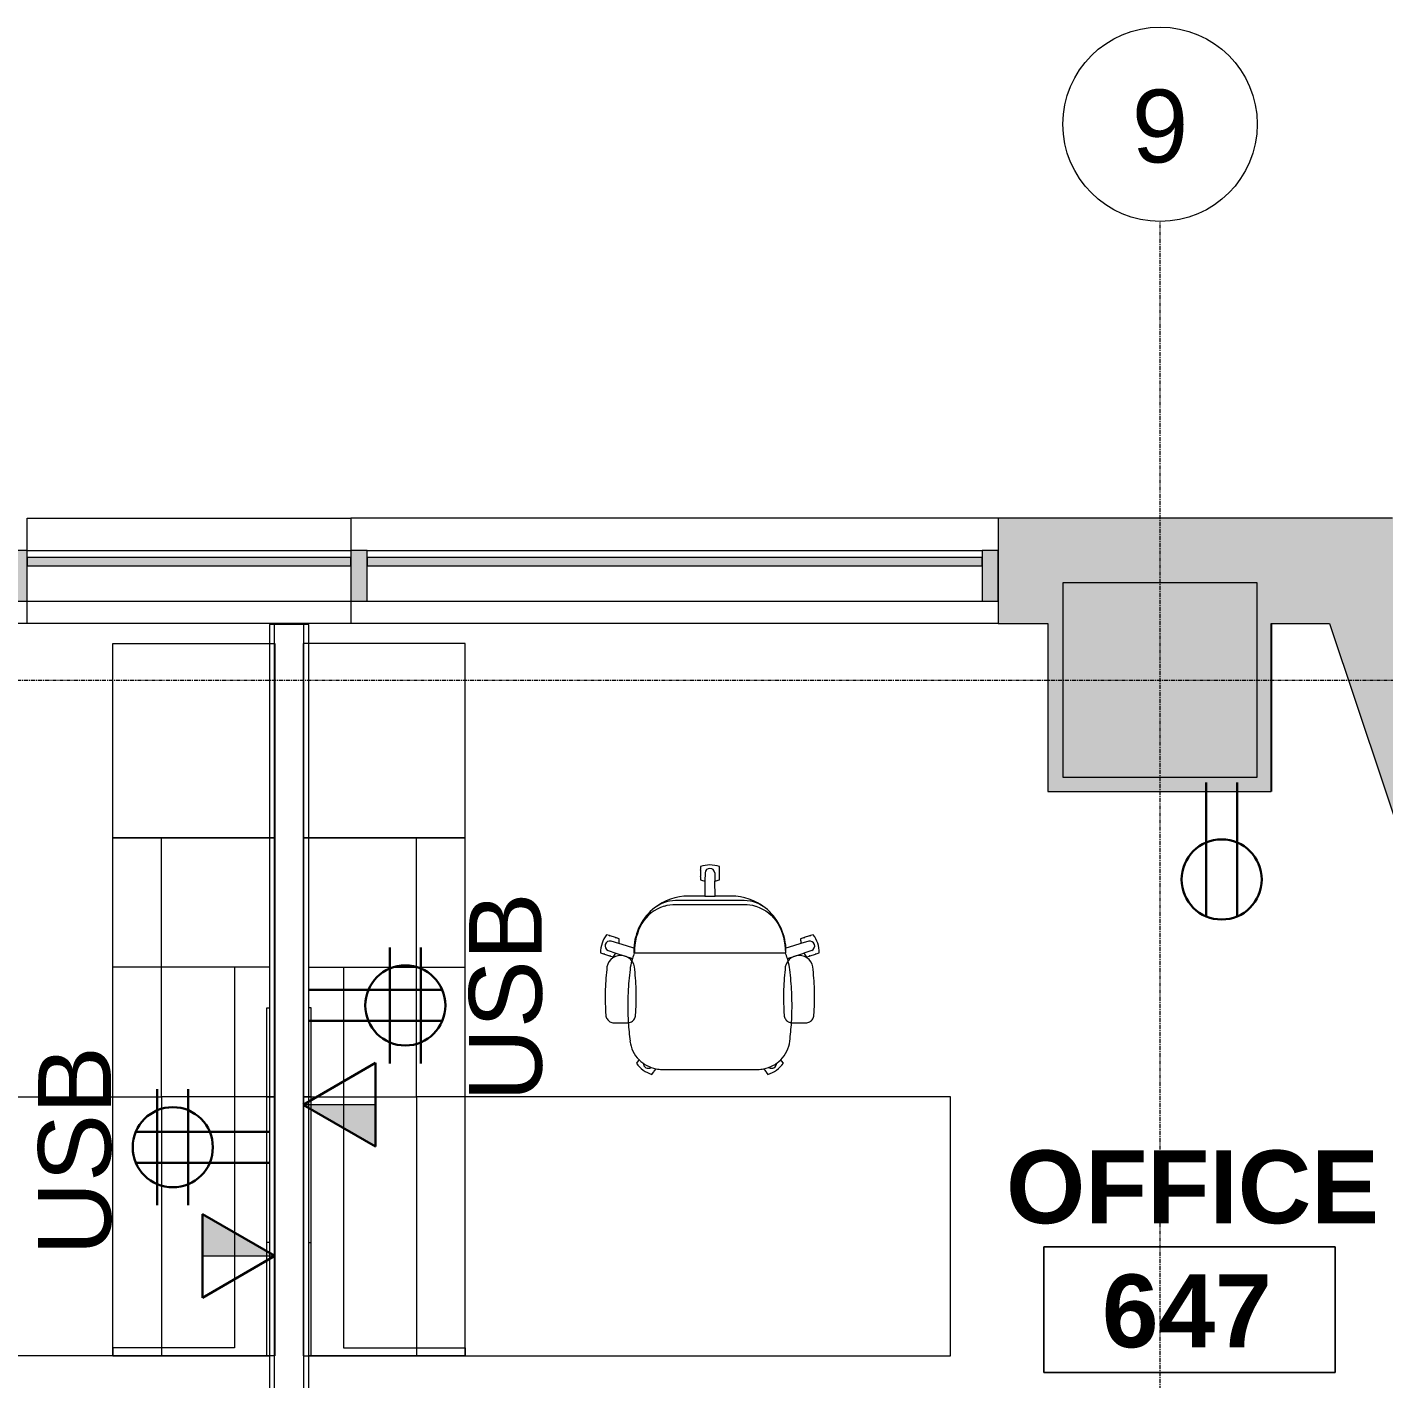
# Model space of a CAD drawing. Header units: inches. Extents: x 2468 to 4886, y -16 to 1381.
# Drawn here: x 4312 to 4479.7, y 1213.8 to 1380.8 of the extents above; entities that cross this region are included whole.
import ezdxf

# ---------------------------------------------------------------- set-up
doc = ezdxf.new("R2010")
doc.units = ezdxf.units.IN
doc.header["$MEASUREMENT"] = 0
doc.linetypes.add('Grid Line 1_2_', pattern=[0.875, 0.5, -0.125, 0.125, -0.125])
for name, color, linetype, lineweight in [('7200-WISCONSIN-AVE-6TH-FLOOR-031418_dwg', 8, 'Continuous', 9), ('A-ANNO-NOTE', 131, 'Continuous', 30), ('A-AREA-IDEN', 2, 'Continuous', 9), ('A-GLAZ-CURT', 52, 'Continuous', 9), ('A-GLAZ-CWMG', 51, 'Continuous', 13), ('A-WALL', 113, 'Continuous', 13), ('A-WALL-PATT', 111, 'Continuous', 13), ('Bb-cor', 7, 'Continuous', 9), ('I-FURN', 30, 'Continuous', 9), ('I-WALL', 2, 'Continuous', 13), ('Propidex Polylines', 7, 'Continuous', 9), ('S-COLS', 52, 'Continuous', 13), ('S-GRID', 1, 'Continuous', 9), ('S-GRID-IDEN', 1, 'Continuous', 9)]:
    doc.layers.add(name, color=color, linetype=linetype, lineweight=lineweight)
doc.styles.add('Swis721 Lt BT', font='swissl.ttf', dxfattribs={"height": 9})
doc.styles.add('Swis721 Lt BT_B', font='', dxfattribs={"height": 9})
doc.styles.get('Swis721 Lt BT_B').set_extended_font_data('Swis721 Lt BT', bold=True)
pattern_1 = [(0, (0, 0), (30.72, 7.68), [1.267, -21.773, 1.267, -21.773, -122.88]), (0, (0, 0), (30.72, 7.68), [-46.08, 1.267, -44.813, 1.267, -21.773, -53.76]), (0, (0, 0), (30.72, 7.68), [-115.2, 1.267, -14.093, 1.267, -37.133]), (120, (11.52, 3.84), (-22.011075, 22.7643), [1.267, -21.773, 1.267, -21.773, -122.88]), (120, (11.52, 3.84), (-22.011075, 22.7643), [-46.08, 1.267, -44.813, 1.267, -21.773, -53.76]), (120, (11.52, 3.84), (-22.011075, 22.7643), [-115.2, 1.267, -14.093, 1.267, -37.133]), (240, (15.36, 19.2), (-8.708925, -30.4443), [1.267, -21.773, 1.267, -21.773, -122.88]), (240, (15.36, 19.2), (-8.708925, -30.4443), [-46.08, 1.267, -44.813, 1.267, -21.773, -53.76]), (240, (15.36, 19.2), (-8.708925, -30.4443), [-115.2, 1.267, -14.093, 1.267, -37.133])]

# ---------------------------------------------------------------- blocks, each defined once
blk = doc.blocks.new('Concrete-Rectangular-Column - 24 x 24-4901126-6TH FLOOR POWER _ SIGNAL')
at = {"layer": 'S-COLS', "lineweight": 9}
blk.add_hatch(color=7, dxfattribs=at).paths.add_polyline_path([(-12, -12), (12, -12), (12, 12), (-12, 12), (-12, 8.85)], flags=0)
at = {"layer": 'S-COLS', "color": 8, "lineweight": 20}
for p, q in [((12, 12), (-12, 12)), ((-12, 12), (-12, -12)), ((12, -12), (12, 12)), ((-12, -12), (12, -12))]:
    blk.add_line(p, q, dxfattribs=at)
blk = doc.blocks.new('Table-Teknion-Credenza_Top_for_Freestanding_Storage - CJCT20064-5122620-6TH FLOOR POWER _ SIGNAL')
at = {"layer": 'I-FURN'}
for p, q in [((-32, 10), (32, 10)), ((-32, -9), (-32, 10)), ((32, 10), (32, 4)), ((32, 4), (32, -9.3125)), ((-32, -9.3125), (-32, -9))]:
    blk.add_line(p, q, dxfattribs=at)
blk = doc.blocks.new('Storage-Teknion-Wall_Panel_Open_Shelves - CJWO3HF1432-5122621-6TH FLOOR POWER _ SIGNAL')
at = {"layer": 'I-FURN'}
for p, q in [((-16, 13), (16, 13)), ((-16, -1), (-16, 13)), ((16, 13), (16, -1)), ((16, -1), (-16, -1))]:
    blk.add_line(p, q, dxfattribs=at)
blk = doc.blocks.new('Storage-Teknion-Wall_Panel_Under_Wall_Mount_Storage_Tackable - CJWUT2HF32-5122622-6TH FLOOR POWER _ SIGNAL')
at = {"layer": 'I-FURN'}
for p, q in [((-16, 1), (16, 1)), ((-16, 0), (-16, 1)), ((16, 0), (-16, 0)), ((16, 1), (16, 0))]:
    blk.add_line(p, q, dxfattribs=at)
blk = doc.blocks.new('Support-Teknion-Power_Trunk_with_End_Gable - CJPTG292048-5115849-6TH FLOOR POWER _ SIGNAL')
at = {"layer": 'I-FURN'}
for p, q in [((-24, 4.3125), (-24, 0)), ((-19, 4), (-19, 4.3125)), ((10, 4), (-19, 4)), ((10, 4.3125), (10, 4)), ((24, 4), (24, 4.3125)), ((24, -9), (24, 4)), ((-24, 0), (-8, 0)), ((-8, 0), (23, 0)), ((23, 0), (23, -9)), ((23, -9), (23, -15)), ((24, -15), (24, -9)), ((23, -15), (24, -15))]:
    blk.add_line(p, q, dxfattribs=at)
blk = doc.blocks.new('Table-Teknion-Run_Off_Fixed_Journal_Leg - CJRF3266-5471392-6TH FLOOR POWER _ SIGNAL')
at = {"layer": 'I-FURN'}
for p, q in [((-33, 16), (33, 16)), ((-33, -16), (-33, 16)), ((33, 16), (33, -16)), ((33, -16), (-33, -16))]:
    blk.add_line(p, q, dxfattribs=at)
blk = doc.blocks.new('Storage-Teknion-Tower_Pedestal_Coat_and_Open_Shelves - CJTPF692024-5122624-6TH FLOOR POWER _ SIGNAL')
at = {"layer": 'I-FURN'}
for p, q in [((-12, 0), (12, 0)), ((-12, -20), (-12, 0)), ((12, 0), (12, -20)), ((12, -20), (-12, -20))]:
    blk.add_line(p, q, dxfattribs=at)
blk = doc.blocks.new('Storage-Teknion-Pedestal_Unfinished_Top_2_High - CJPCSB2016-5122890-6TH FLOOR POWER _ SIGNAL')
at = {"layer": 'I-FURN'}
for p, q in [((-8, 0), (8, 0)), ((-8, -6), (-8, 0)), ((8, 0), (8, -6)), ((-8, -19.3125), (-8, -6)), ((8, -6), (8, -19.3125))]:
    blk.add_line(p, q, dxfattribs=at)
blk = doc.blocks.new('Table-Teknion-Credenza_Top_for_Freestanding_Storage - CJCT20064-V36-6TH FLOOR POWER _ SIGNAL')
at = {"layer": 'I-FURN'}
for p, q in [((-32, 9.3125), (-32, 9)), ((-32, 9), (-32, -10)), ((32, -4), (32, 9.3125)), ((32, -10), (32, -4)), ((-32, -10), (32, -10))]:
    blk.add_line(p, q, dxfattribs=at)
blk = doc.blocks.new('Storage-Teknion-Wall_Panel_Open_Shelves - CJWO3HF1432-5115850-6TH FLOOR POWER _ SIGNAL')
at = {"layer": 'I-FURN'}
for p, q in [((16, 1), (-16, 1)), ((-16, 1), (-16, -13)), ((16, -13), (16, 1)), ((-16, -13), (16, -13))]:
    blk.add_line(p, q, dxfattribs=at)
blk = doc.blocks.new('Storage-Teknion-Wall_Panel_Under_Wall_Mount_Storage_Tackable - CJWUT2HF32-5115851-6TH FLOOR POWER _ SIGNAL')
at = {"layer": 'I-FURN'}
for p, q in [((16, 0), (-16, 0)), ((-16, 0), (-16, -1)), ((-16, -1), (16, -1)), ((16, -1), (16, 0))]:
    blk.add_line(p, q, dxfattribs=at)
blk = doc.blocks.new('Support-Teknion-Power_Trunk_with_End_Gable - CJPTG292048-V37-6TH FLOOR POWER _ SIGNAL')
at = {"layer": 'I-FURN'}
for p, q in [((23, 15), (24, 15)), ((23, 9), (23, 15)), ((24, 15), (24, 9)), ((23, 0), (23, 9)), ((24, 9), (24, -4)), ((-24, 0), (-8, 0)), ((-24, -4.3125), (-24, 0)), ((-8, 0), (23, 0)), ((-19, -4), (-19, -4.3125)), ((10, -4), (-19, -4)), ((10, -4.3125), (10, -4)), ((24, -4), (24, -4.3125))]:
    blk.add_line(p, q, dxfattribs=at)
blk = doc.blocks.new('Table-Teknion-Run_Off_Fixed_Journal_Leg - CJRF3266-5115852-6TH FLOOR POWER _ SIGNAL')
at = {"layer": 'I-FURN'}
for p, q in [((33, 16), (-33, 16)), ((-33, 16), (-33, -16)), ((33, -16), (33, 16)), ((-33, -16), (33, -16))]:
    blk.add_line(p, q, dxfattribs=at)
blk = doc.blocks.new('Storage-Teknion-Tower_Pedestal_Coat_and_Open_Shelves - CJTPF692024-5115853-6TH FLOOR POWER _ SIGNAL')
at = {"layer": 'I-FURN'}
for p, q in [((12, 20), (-12, 20)), ((-12, 20), (-12, 0)), ((12, 0), (12, 20)), ((-12, 0), (12, 0))]:
    blk.add_line(p, q, dxfattribs=at)
blk = doc.blocks.new('Chair-Teknion-Projek - No Headrest_  Fixed T-Arms-5067827-6TH FLOOR POWER _ SIGNAL')
at = {"layer": 'I-FURN'}
for p, q in [((-1.18, 13.82), (-1.18, 13.45)), ((1.18, 13.45), (1.18, 13.82)), ((-1.18, 13.33), (-1.18, 12.66)), ((-1.18, 12.54), (-1.18, 12.17)), ((-0.61, 12.02), (-0.63, 10.17)), ((-0.6, 13.04), (-0.61, 12.02)), ((0.6, 13.04), (0.61, 12.02)), ((0.64, 10.17), (0.61, 12.02)), ((1.18, 12.66), (1.18, 13.33)), ((1.18, 12.17), (1.18, 12.54)), ((-0.63, 10.17), (-2.65, 10.17)), ((-0.63, 10.17), (0.64, 10.17)), ((2.65, 10.17), (0.64, 10.17)), ((4.23, 9.61), (-4.23, 9.61)), ((4.23, 9.07), (-4.23, 9.07)), ((-12.42, 5.28), (-12.78, 5.39)), ((-11.67, 5.03), (-12.31, 5.24)), ((12.31, 5.24), (11.67, 5.03)), ((12.78, 5.39), (12.42, 5.28)), ((-12.59, 3.46), (-11.62, 3.13)), ((-11.24, 4.3), (-12.21, 4.6)), ((-11.2, 4.88), (-11.56, 5)), ((11.56, 5), (11.2, 4.88)), ((12.22, 4.6), (11.24, 4.3)), ((12.59, 3.46), (11.62, 3.13)), ((-13.51, 3.15), (-13.15, 3.03)), ((-13.04, 2.99), (-12.4, 2.79)), ((-12.29, 2.75), (-11.93, 2.64)), ((-9.39, 3.16), (9.39, 3.16)), ((11.93, 2.64), (12.29, 2.75)), ((12.4, 2.79), (13.04, 2.99)), ((13.15, 3.03), (13.51, 3.15)), ((-11.87, -5.48), (-11.02, -5.48)), ((-11.02, -5.48), (-10.17, -5.48)), ((10.17, -5.48), (11.02, -5.48)), ((11.02, -5.48), (11.87, -5.48)), ((-8.76, -10.04), (-8.79, -10.09)), ((8.79, -10.09), (8.76, -10.04)), ((-8.86, -10.18), (-9.08, -10.49)), ((-7.17, -11.87), (-6.95, -11.57)), ((-6.88, -11.48), (-6.65, -11.17)), ((-5.91, -11.24), (5.91, -11.24)), ((6.65, -11.17), (6.88, -11.48)), ((6.95, -11.57), (7.17, -11.87)), ((9.08, -10.49), (8.86, -10.18))]:
    blk.add_line(p, q, dxfattribs=at)
at = {"layer": 'I-FURN', "flags": 128}
for points in [[(-9.39, 3.72), (-10.32, 4.01), (-11.24, 4.3)], [(11.24, 4.3), (10.32, 4.01), (9.39, 3.72)], [(-11.62, 3.13), (-10.6, 2.79), (-9.58, 2.44)], [(9.58, 2.44), (10.6, 2.79), (11.62, 3.13)]]:
    blk.add_lwpolyline(points, dxfattribs=at)
at = {"layer": 'I-FURN'}
for centre, radius, start, end in [((0, 10.37), 3.64, 71.0766, 108.9234), ((-1.12, 13.45), 0.062, 180, 255.4949), ((0, 12.99), 0.6, 4.6052, 175.3948), ((1.12, 13.45), 0.062, 284.5051, 0), ((-1.12, 13.33), 0.062, 104.5051, 180), ((-1.12, 12.66), 0.062, 180, 255.4949), ((-1.12, 12.54), 0.062, 104.5051, 180), ((0, 15.62), 3.65, 251.125, 260.3423), ((0, 15.62), 3.65, 279.6577, 288.875), ((1.12, 13.33), 0.062, 0, 75.4949), ((1.12, 12.66), 0.062, 284.5051, 0), ((1.12, 12.54), 0.062, 360, 75.4949), ((-2.65, 3.42), 6.75, 90, 128.2502), ((2.65, 3.42), 6.75, 51.7498, 90), ((-2.64, 3.42), 6.76, 128.2502, 177.4222), ((-4.23, 5.34), 4.26, 110.8332, 127.5604), ((-4.23, 5.34), 4.26, 90, 110.8332), ((-4.46, 4.82), 4.25, 86.8142, 106.3928), ((4.23, 5.34), 4.26, 69.1668, 90), ((4.46, 4.82), 4.25, 73.6072, 93.1858), ((4.23, 5.34), 4.26, 52.4396, 69.1668), ((2.64, 3.42), 6.76, 2.5778, 51.7498), ((-9.87, 3.21), 3.64, 143.0766, 180.9234), ((-12.44, 5.22), 0.062, 356.5051, 72), ((-12.33, 5.18), 0.062, 72, 147.4949), ((-11.69, 4.98), 0.062, 356.5051, 72), ((11.69, 4.98), 0.062, 108, 183.4949), ((12.33, 5.18), 0.062, 32.5051, 108), ((12.44, 5.22), 0.062, 108, 183.4949), ((9.87, 3.21), 3.64, 359.0766, 36.9234), ((-12.36, 4.01), 0.6, 75.7003, 247.3948), ((-11.58, 4.94), 0.062, 72, 147.4949), ((-14.86, 4.83), 3.65, 351.6577, 0.875), ((-3.3, 3.44), 6.1, 177.3817, 182.6183), ((2.64, 3.42), 6.76, 357.851, 2.702), ((14.86, 4.83), 3.65, 179.125, 188.3423), ((11.58, 4.94), 0.062, 32.5051, 108), ((12.36, 4.01), 0.6, 292.6052, 103.3948), ((-13.13, 3.09), 0.062, 252, 327.4949), ((-13.02, 3.05), 0.062, 176.5051, 252), ((-11.07, 1.13), 1.68, 88.2371, 181.0514), ((-12.38, 2.85), 0.062, 252, 327.4949), ((-12.27, 2.81), 0.062, 176.5051, 252), ((-14.86, 4.83), 3.65, 323.125, 332.3423), ((-10.97, 1.13), 1.68, 358.9487, 91.7629), ((-1.73, 0.04), 8.21, 165.0008, 172.6326), ((-1.73, 0.04), 8.21, 163.0114, 165.0008), ((-5.24, 1.24), 4.5, 154.7303, 164.55), ((10.97, 1.13), 1.68, 88.2371, 181.0513), ((5.25, 1.25), 4.49, 15.4405, 25.2792), ((1.73, 0.04), 8.21, 14.9992, 16.9886), ((1.73, 0.04), 8.21, 7.3674, 14.9992), ((11.07, 1.13), 1.68, 358.9486, 91.7629), ((14.86, 4.83), 3.65, 207.6577, 216.875), ((12.27, 2.81), 0.062, 288, 3.4949), ((12.38, 2.85), 0.062, 212.5051, 288), ((13.02, 3.05), 0.062, 288, 3.4949), ((13.13, 3.09), 0.062, 212.5051, 288), ((24.25, -3.32), 34.4, 172.6337, 177.3404), ((-24.25, -3.32), 34.4, 2.6596, 7.3663), ((24.63, -3.33), 34.78, 177.4079, 183.5219), ((-24.63, -3.33), 34.78, 356.4781, 2.5921), ((24.63, -3.33), 34.78, 183.5219, 187.2835), ((-24.63, -3.33), 34.78, 352.7165, 356.4781), ((-5.91, -7.24), 4, 187.2835, 224.5938), ((5.91, -7.24), 4, 315.4062, 352.7165), ((-5.91, -7.24), 4, 224.5938, 259.2841), ((5.91, -7.24), 4, 280.7159, 315.4062), ((-6.1, -8.39), 3.64, 215.0766, 252.9234), ((-8.81, -10.22), 0.062, 68.5051, 144), ((-8.74, -10.12), 0.062, 144, 219.4949), ((-7.64, -10.51), 0.6, 177.9823, 306.3956), ((-6.93, -11.44), 0.062, 248.5051, 324), ((-7, -11.54), 0.062, 324, 39.4949), ((-5.91, -7.24), 4, 259.2841, 270), ((5.91, -7.24), 4, 270, 280.7159), ((6.93, -11.44), 0.062, 216, 291.4949), ((7, -11.54), 0.062, 140.5051, 216), ((6.1, -8.39), 3.64, 287.0766, 324.9234), ((7.64, -10.51), 0.6, 233.6044, 2.0177), ((8.74, -10.12), 0.062, 320.5051, 36), ((8.81, -10.22), 0.062, 36, 111.4949)]:
    blk.add_arc(centre, radius, start, end, dxfattribs=at)
for points in [[(-5.66, 8.9), (-8.07, 8.21), (-9.33, 5.79), (-9.33, 3.16)], [(5.66, 8.9), (8.07, 8.21), (9.33, 5.79), (9.33, 3.16)], [(-12.75, 1.09), (-12.85, 0.16), (-12.97, -1.72), (-12.93, -3.6), (-12.86, -4.54)], [(-9.18, -4.54), (-9.11, -3.6), (-9.06, -1.72), (-9.18, 0.16), (-9.29, 1.09)], [(9.29, 1.09), (9.18, 0.16), (9.06, -1.72), (9.11, -3.6), (9.18, -4.54)], [(12.86, -4.54), (12.93, -3.6), (12.97, -1.72), (12.85, 0.16), (12.75, 1.09)], [(-12.86, -4.54), (-12.85, -4.63), (-12.82, -4.79), (-12.71, -5.02), (-12.55, -5.21), (-12.35, -5.36), (-12.12, -5.46), (-11.95, -5.48), (-11.87, -5.48)], [(-10.17, -5.48), (-10.08, -5.48), (-9.92, -5.46), (-9.68, -5.36), (-9.48, -5.21), (-9.32, -5.02), (-9.21, -4.79), (-9.18, -4.63), (-9.18, -4.54)], [(9.18, -4.54), (9.18, -4.63), (9.21, -4.79), (9.32, -5.02), (9.48, -5.21), (9.68, -5.36), (9.92, -5.46), (10.08, -5.48), (10.17, -5.48)], [(11.87, -5.48), (11.95, -5.48), (12.12, -5.46), (12.35, -5.36), (12.55, -5.21), (12.71, -5.02), (12.82, -4.79), (12.85, -4.63), (12.86, -4.54)]]:
    blk.add_open_spline(points, degree=3, dxfattribs=at)
blk = doc.blocks.new('Storage-Teknion-Pedestal_Unfinished_Top_2_High - CJPCSB2016-V38-6TH FLOOR POWER _ SIGNAL')
at = {"layer": 'I-FURN'}
for p, q in [((-8, 19.3125), (-8, 6)), ((8, 6), (8, 19.3125)), ((-8, 6), (-8, 0)), ((8, 0), (8, 6)), ((-8, 0), (8, 0))]:
    blk.add_line(p, q, dxfattribs=at)
blk = doc.blocks.new('System Panel - Glazed-5927131-6TH FLOOR POWER _ SIGNAL')
at = {"layer": 'A-GLAZ-CURT'}
blk.add_hatch(color=7, dxfattribs=at).paths.add_polyline_path([(-38, 0.5), (-38, -0.5), (38, -0.5), (38, 0.5), (25.89, 0.5)], flags=0)
at = {"layer": 'A-GLAZ-CURT', "color": 8, "lineweight": 20}
for p, q in [((38, 0.5), (-38, 0.5)), ((-38, 0.5), (-38, -0.5)), ((38, -0.5), (38, 0.5)), ((-38, -0.5), (38, -0.5))]:
    blk.add_line(p, q, dxfattribs=at)
blk = doc.blocks.new('System Panel - Glazed-5927132-6TH FLOOR POWER _ SIGNAL')
at = {"layer": 'A-GLAZ-CURT'}
blk.add_hatch(color=7, dxfattribs=at).paths.add_polyline_path([(-20, 0.5), (-20, -0.5), (20, -0.5), (20, 0.5)], flags=0)
at = {"layer": 'A-GLAZ-CURT', "color": 8, "lineweight": 20}
for p, q in [((20, 0.5), (-20, 0.5)), ((-20, 0.5), (-20, -0.5)), ((20, -0.5), (20, 0.5)), ((-20, -0.5), (20, -0.5))]:
    blk.add_line(p, q, dxfattribs=at)
blk = doc.blocks.new('Rectangular Mullion - 2_ x 6_ rectangular-5927114-6TH FLOOR POWER _ SIGNAL')
at = {"layer": 'A-GLAZ-CWMG', "lineweight": 9}
blk.add_hatch(color=7, dxfattribs=at).paths.add_polyline_path([(-2, 1.37), (-2, -4.88), (0, -4.88), (-0.04, 1.37)], flags=0)
at = {"layer": 'A-GLAZ-CWMG', "color": 8, "lineweight": 20}
for p, q in [((0, 1.37), (-2, 1.37)), ((-2, 1.37), (-2, -4.88)), ((0, -4.88), (0, 1.37)), ((-2, -4.88), (0, -4.88))]:
    blk.add_line(p, q, dxfattribs=at)
blk = doc.blocks.new('Rectangular Mullion - 2_ x 6_ rectangular-5911032-6TH FLOOR POWER _ SIGNAL')
at = {"layer": 'A-GLAZ-CWMG', "lineweight": 9}
for p, q in [((4354, 1316.13), (4430, 1316.13)), ((4354, 1309.88), (4430, 1309.88))]:
    blk.add_line(p, q, dxfattribs=at)
blk = doc.blocks.new('Rectangular Mullion - 2_ x 6_ rectangular-5927116-6TH FLOOR POWER _ SIGNAL')
at = {"layer": 'A-GLAZ-CWMG', "lineweight": 9}
blk.add_hatch(color=7, dxfattribs=at).paths.add_polyline_path([(-1, 1.37), (1, 1.37), (1, -4.88), (-1, -4.88), (-1, -3.1)], flags=0)
at = {"layer": 'A-GLAZ-CWMG', "color": 8, "lineweight": 20}
for p, q in [((-1, 1.37), (1, 1.37)), ((-1, -4.88), (-1, 1.37)), ((1, 1.37), (1, -4.88)), ((1, -4.88), (-1, -4.88))]:
    blk.add_line(p, q, dxfattribs=at)
blk = doc.blocks.new('Rectangular Mullion - 2_ x 6_ rectangular-5911033-6TH FLOOR POWER _ SIGNAL')
at = {"layer": 'A-GLAZ-CWMG', "lineweight": 9}
for p, q in [((3112, 1316.13), (3152, 1316.13)), ((3112, 1309.88), (3152, 1309.88))]:
    blk.add_line(p, q, dxfattribs=at)
blk = doc.blocks.new('7200-WISCONSIN-AVE-6TH-FLOOR-031418_dwg-5450642-6TH FLOOR POWER _ SIGNAL')
at = {"layer": 'Bb-cor'}
for p, q in [((4432, 1320.13), (4352, 1320.13)), ((4312, 1307.13), (4312, 1309.88)), ((4352, 1309.88), (4352, 1307.13)), ((4465.75, 1307.13), (4465.75, 1286.38))]:
    blk.add_line(p, q, dxfattribs=at)
at = {"layer": 'Bb-cor', "flags": 128}
for points in [[(4312, 1316.13), (4312, 1320.13), (4352, 1320.13), (4352, 1316.13)], [(4432, 1307.13), (4352, 1307.13), (4312, 1307.13), (4230, 1307.13)]]:
    blk.add_lwpolyline(points, dxfattribs=at)
at = {"layer": 'Propidex Polylines', "flags": 128}
blk.add_lwpolyline([(4352, 1309.88), (4352, 1307.13), (4312, 1307.13), (4312, 1309.88)], dxfattribs=at)
blk = doc.blocks.new('Room Tag - Room Name and Number-3379422-6TH FLOOR POWER _ SIGNAL')
at = {"layer": 'A-AREA-IDEN'}
for p, q in [((-0.1881, -0.1636), (-0.1881, -0.0018)), ((-0.1881, -0.0018), (0.1869, -0.0018)), ((0.1869, -0.0018), (-0.1881, -0.0018)), ((-0.1881, -0.0018), (-0.1881, -0.1636)), ((0.1869, -0.0018), (0.1869, -0.1636)), ((0.1869, -0.1636), (0.1869, -0.0018)), ((0.1869, -0.1636), (-0.1881, -0.1636)), ((-0.1881, -0.1636), (0.1869, -0.1636))]:
    blk.add_line(p, q, dxfattribs=at)
blk = doc.blocks.new('Grid - Grid Head - Circle-50561-6TH FLOOR POWER _ SIGNAL')
at = {"layer": 'S-GRID-IDEN'}
blk.add_circle((0, 0), 0.125, dxfattribs=at)

msp = doc.modelspace()

# ---------------------------------------------------------------- hatches: boundary and pattern name
at = {"layer": 'A-ANNO-NOTE', "lineweight": 9}
for points in [[(4355.04, 1242.52), (4355.04, 1247.68), (4346.11, 1247.68)], [(4342.61, 1229), (4333.68, 1234.16), (4333.68, 1229)]]:
    msp.add_hatch(color=256, dxfattribs=at).paths.add_polyline_path(points, flags=0)
at = {"layer": 'A-WALL-PATT', "lineweight": 9}
h = msp.add_hatch(color=7, dxfattribs=at)
h.paths.add_polyline_path([(4433.53, 1307.13), (4440, 1307.13), (4440, 1312.12), (4464, 1312.12), (4464, 1307.13), (4485.08, 1307.13), (4480.74, 1320.13), (4432, 1320.13), (4432, 1307.13)], flags=0)
h.paths.add_polyline_path([(2992.74, 1307.13), (3032, 1307.13), (3032, 1320.13), (2992.74, 1320.13)], flags=0)
h = msp.add_hatch(dxfattribs=at)
h.set_pattern_fill('FP_1', color=256, style=0, pattern_type=2)
h.set_pattern_definition(pattern_1)
h.paths.add_polyline_path([(4341.93, 1160.39), (4342.55, 1160.39), (4342.55, 1216.66), (4341.93, 1216.66), (4341.93, 1165.22)], flags=0)
h.paths.add_polyline_path([(4342.55, 1304.66), (4342.55, 1307), (4341.93, 1307), (4341.93, 1304.66)], flags=0)
h = msp.add_hatch(dxfattribs=at)
h.set_pattern_fill('FP_1', color=256, style=0, pattern_type=2)
h.set_pattern_definition(pattern_1)
h.paths.add_polyline_path([(4346.8, 1160.39), (4346.8, 1216.66), (4346.18, 1216.66), (4346.18, 1160.39)], flags=0)
h.paths.add_polyline_path([(4346.8, 1304.66), (4346.8, 1307), (4346.18, 1307), (4346.18, 1304.66)], flags=0)
for points in [[(4438.12, 1288.38), (4440, 1288.38), (4440, 1307.13), (4438.12, 1307.13)], [(4465.74, 1286.38), (4465.74, 1307.13), (4464, 1307.13), (4464, 1288.12), (4463.74, 1288.12), (4463.74, 1286.38), (4464, 1286.38)], [(4438.12, 1286.38), (4463.74, 1286.38), (4463.74, 1288.12), (4440, 1288.12), (4440, 1288.38), (4438.12, 1288.38)]]:
    msp.add_hatch(color=7, dxfattribs=at).paths.add_polyline_path(points, flags=0)
h = msp.add_hatch(color=7, dxfattribs=at)
h.paths.add_polyline_path([(4814.96, 320.13), (4808.99, 338), (4798.08, 334.36), (4802.83, 320.13)], flags=0)
h.paths.add_polyline_path([(4482.91, 1277.35), (4493.82, 1281), (4485.08, 1307.13), (4472.95, 1307.13), (4480.74, 1283.84)], flags=0)

# ---------------------------------------------------------------- linework, layer by layer
at = {"layer": 'A-ANNO-NOTE'}
for p, q in [((4457.69, 1287.46), (4457.69, 1270.94)), ((4461.52, 1287.46), (4461.52, 1270.94)), ((4356.81, 1267.11), (4356.81, 1252.76)), ((4360.64, 1267.11), (4360.64, 1252.76)), ((4346.77, 1261.85), (4363.29, 1261.85)), ((4346.77, 1258.02), (4363.29, 1258.02)), ((4346.11, 1247.68), (4355.04, 1252.84)), ((4355.04, 1252.84), (4355.04, 1242.52)), ((4328.08, 1235.25), (4328.08, 1249.6)), ((4331.91, 1235.25), (4331.91, 1249.6)), ((4346.11, 1247.68), (4355.04, 1242.52)), ((4341.96, 1244.34), (4325.43, 1244.34)), ((4341.96, 1240.51), (4325.43, 1240.51)), ((4342.61, 1229), (4333.68, 1234.16)), ((4333.68, 1223.84), (4333.68, 1234.16)), ((4342.61, 1229), (4333.68, 1223.84))]:
    msp.add_line(p, q, dxfattribs=at)
at = {"layer": 'A-ANNO-NOTE', "lineweight": 9}
for p, q in [((4346.11, 1247.68), (4355.04, 1242.52)), ((4355.04, 1247.68), (4346.11, 1247.68)), ((4355.04, 1242.52), (4355.04, 1247.68)), ((4342.61, 1229), (4333.68, 1234.16)), ((4333.68, 1234.16), (4333.68, 1229)), ((4333.68, 1229), (4342.61, 1229))]:
    msp.add_line(p, q, dxfattribs=at)
at = {"layer": 'A-ANNO-NOTE'}
for centre in [(4459.61, 1275.5), (4358.73, 1259.94), (4330, 1242.42)]:
    msp.add_circle(centre, 4.95, dxfattribs=at)
at = {"layer": 'A-WALL', "color": 8, "lineweight": 20}
for p, q in [((4480.74, 1320.13), (4432, 1320.13)), ((4432, 1320.13), (4432, 1307.13)), ((4432, 1307.13), (4438.12, 1307.13)), ((4465.74, 1307.13), (4472.95, 1307.13)), ((4472.95, 1307.13), (4482.91, 1277.35))]:
    msp.add_line(p, q, dxfattribs=at)
at = {"layer": 'A-WALL'}
for p, q in [((4342.55, 1160.39), (4342.55, 1307)), ((4346.18, 1160.39), (4346.18, 1307))]:
    msp.add_line(p, q, dxfattribs=at)
at = {"layer": 'I-WALL'}
for p, q in [((4341.93, 1307), (4341.93, 1160.39)), ((4346.8, 1307), (4341.93, 1307)), ((4346.8, 1160.39), (4346.8, 1307))]:
    msp.add_line(p, q, dxfattribs=at)
at = {"layer": 'I-WALL', "color": 8, "lineweight": 20}
for p, q in [((4438.12, 1307.13), (4438.12, 1286.38)), ((4465.74, 1286.38), (4465.74, 1307.13)), ((4438.12, 1286.38), (4465.74, 1286.38))]:
    msp.add_line(p, q, dxfattribs=at)
at = {"layer": 'S-GRID', "linetype": 'Grid Line 1_2_'}
for p, q in [((4452, -16.1), (4452, 1356.78)), ((3004.37, 1300.13), (4862.49, 1300.13))]:
    msp.add_line(p, q, dxfattribs=at)

# ---------------------------------------------------------------- block references
at = {"layer": '7200-WISCONSIN-AVE-6TH-FLOOR-031418_dwg', "color": 7}
msp.add_blockref('7200-WISCONSIN-AVE-6TH-FLOOR-031418_dwg-5450642-6TH FLOOR POWER _ SIGNAL', (0, 0), dxfattribs=at)
msp.add_blockref('7200-WISCONSIN-AVE-6TH-FLOOR-031418_dwg-5450642-6TH FLOOR POWER _ SIGNAL', (0, 0), dxfattribs=at)
msp.add_blockref('7200-WISCONSIN-AVE-6TH-FLOOR-031418_dwg-5450642-6TH FLOOR POWER _ SIGNAL', (0, 0), dxfattribs=at)
at = {"layer": 'A-AREA-IDEN', "xscale": 95.99999999999994, "yscale": 95.99999999999994, "zscale": 95.99999999999994}
msp.add_blockref('Room Tag - Room Name and Number-3379422-6TH FLOOR POWER _ SIGNAL', (4455.71, 1230.31), dxfattribs=at)
at = {"layer": 'A-GLAZ-CURT', "rotation": 180}
for name, p in [('System Panel - Glazed-5927132-6TH FLOOR POWER _ SIGNAL', (4332, 1314.75)), ('System Panel - Glazed-5927131-6TH FLOOR POWER _ SIGNAL', (4392, 1314.75))]:
    msp.add_blockref(name, p, dxfattribs=at)
at = {"layer": 'A-GLAZ-CWMG', "lineweight": 9, "extrusion": (0, 0, -1)}
for p in [(-4311, 1314.75), (-4353, 1314.75)]:
    msp.add_blockref('Rectangular Mullion - 2_ x 6_ rectangular-5927116-6TH FLOOR POWER _ SIGNAL', p, dxfattribs=at)
at = {"layer": 'A-GLAZ-CWMG', "lineweight": 9}
for name, p in [('Rectangular Mullion - 2_ x 6_ rectangular-5911033-6TH FLOOR POWER _ SIGNAL', (1200, 0)), ('Rectangular Mullion - 2_ x 6_ rectangular-5911032-6TH FLOOR POWER _ SIGNAL', (0, 0)), ('Rectangular Mullion - 2_ x 6_ rectangular-5927114-6TH FLOOR POWER _ SIGNAL', (4432, 1314.75))]:
    msp.add_blockref(name, p, dxfattribs=at)
at = {"layer": 'I-FURN'}
for name, p, rotation in [('Storage-Teknion-Tower_Pedestal_Coat_and_Open_Shelves - CJTPF692024-5122624-6TH FLOOR POWER _ SIGNAL', (4322.61, 1292.66), 90.00000000000053), ('Storage-Teknion-Tower_Pedestal_Coat_and_Open_Shelves - CJTPF692024-5115853-6TH FLOOR POWER _ SIGNAL', (4366.11, 1292.66), 89.99999999999947), ('Table-Teknion-Credenza_Top_for_Freestanding_Storage - CJCT20064-5122620-6TH FLOOR POWER _ SIGNAL', (4332.61, 1248.66), 90.00000000000053), ('Storage-Teknion-Pedestal_Unfinished_Top_2_High - CJPCSB2016-5122890-6TH FLOOR POWER _ SIGNAL', (4322.61, 1272.66), 90.00000000000053), ('Storage-Teknion-Wall_Panel_Open_Shelves - CJWO3HF1432-5122621-6TH FLOOR POWER _ SIGNAL', (4341.61, 1264.66), 90.00000000000053), ('Storage-Teknion-Wall_Panel_Open_Shelves - CJWO3HF1432-5115850-6TH FLOOR POWER _ SIGNAL', (4347.11, 1264.66), 89.99999999999947), ('Table-Teknion-Credenza_Top_for_Freestanding_Storage - CJCT20064-V36-6TH FLOOR POWER _ SIGNAL', (4356.11, 1248.66), 89.99999999999947), ('Storage-Teknion-Pedestal_Unfinished_Top_2_High - CJPCSB2016-V38-6TH FLOOR POWER _ SIGNAL', (4366.11, 1272.66), 89.99999999999947), ('Support-Teknion-Power_Trunk_with_End_Gable - CJPTG292048-5115849-6TH FLOOR POWER _ SIGNAL', (4337.61, 1240.66), 270.0000000000005), ('Support-Teknion-Power_Trunk_with_End_Gable - CJPTG292048-V37-6TH FLOOR POWER _ SIGNAL', (4351.11, 1240.66), 269.9999999999995), ('Storage-Teknion-Wall_Panel_Under_Wall_Mount_Storage_Tackable - CJWUT2HF32-5122622-6TH FLOOR POWER _ SIGNAL', (4342.61, 1232.66), 90.00000000000053), ('Storage-Teknion-Wall_Panel_Under_Wall_Mount_Storage_Tackable - CJWUT2HF32-5115851-6TH FLOOR POWER _ SIGNAL', (4346.11, 1232.66), 89.99999999999947), ('Table-Teknion-Run_Off_Fixed_Journal_Leg - CJRF3266-5115852-6TH FLOOR POWER _ SIGNAL', (4393.11, 1232.66), 180)]:
    msp.add_blockref(name, p, dxfattribs=dict(at, rotation=rotation))
for name, p in [('Chair-Teknion-Projek - No Headrest_  Fixed T-Arms-5067827-6TH FLOOR POWER _ SIGNAL', (4396.37, 1263.28)), ('Table-Teknion-Run_Off_Fixed_Journal_Leg - CJRF3266-5471392-6TH FLOOR POWER _ SIGNAL', (4295.61, 1232.66))]:
    msp.add_blockref(name, p, dxfattribs=at)
at = {"layer": 'S-COLS', "lineweight": 9}
msp.add_blockref('Concrete-Rectangular-Column - 24 x 24-4901126-6TH FLOOR POWER _ SIGNAL', (4452, 1300.12), dxfattribs=at)
at = {"layer": 'S-GRID-IDEN', "xscale": 95.99999999999994, "yscale": 95.99999999999994, "zscale": 95.99999999999994}
msp.add_blockref('Grid - Grid Head - Circle-50561-6TH FLOOR POWER _ SIGNAL', (4452, 1368.78), dxfattribs=at)

# ---------------------------------------------------------------- texts
at = {"layer": 'A-ANNO-NOTE', "lineweight": 9, "char_height": 9, "width": 30.3, "attachment_point": 1, "rotation": 90, "style": 'Swis721 Lt BT'}
for insert in [(4366.6, 1248.05), (4313.36, 1229.06)]:
    msp.add_mtext('USB', dxfattribs=dict(at, insert=insert))
at = {"layer": 'A-AREA-IDEN', "char_height": 9, "attachment_point": 1, "style": 'Swis721 Lt BT_B'}
for s, insert, width in [('OFFICE', (4432.97, 1242.03), 54.843), ('647', (4444.82, 1226.71), 25.452)]:
    msp.add_mtext(s, dxfattribs=dict(at, insert=insert, width=width))
at = {"layer": 'S-GRID-IDEN', "insert": (4448.5, 1373.06), "char_height": 9, "width": 8.181, "attachment_point": 1, "style": 'Swis721 Lt BT'}
msp.add_mtext('9', dxfattribs=at)

doc.saveas('drawing.dxf')
